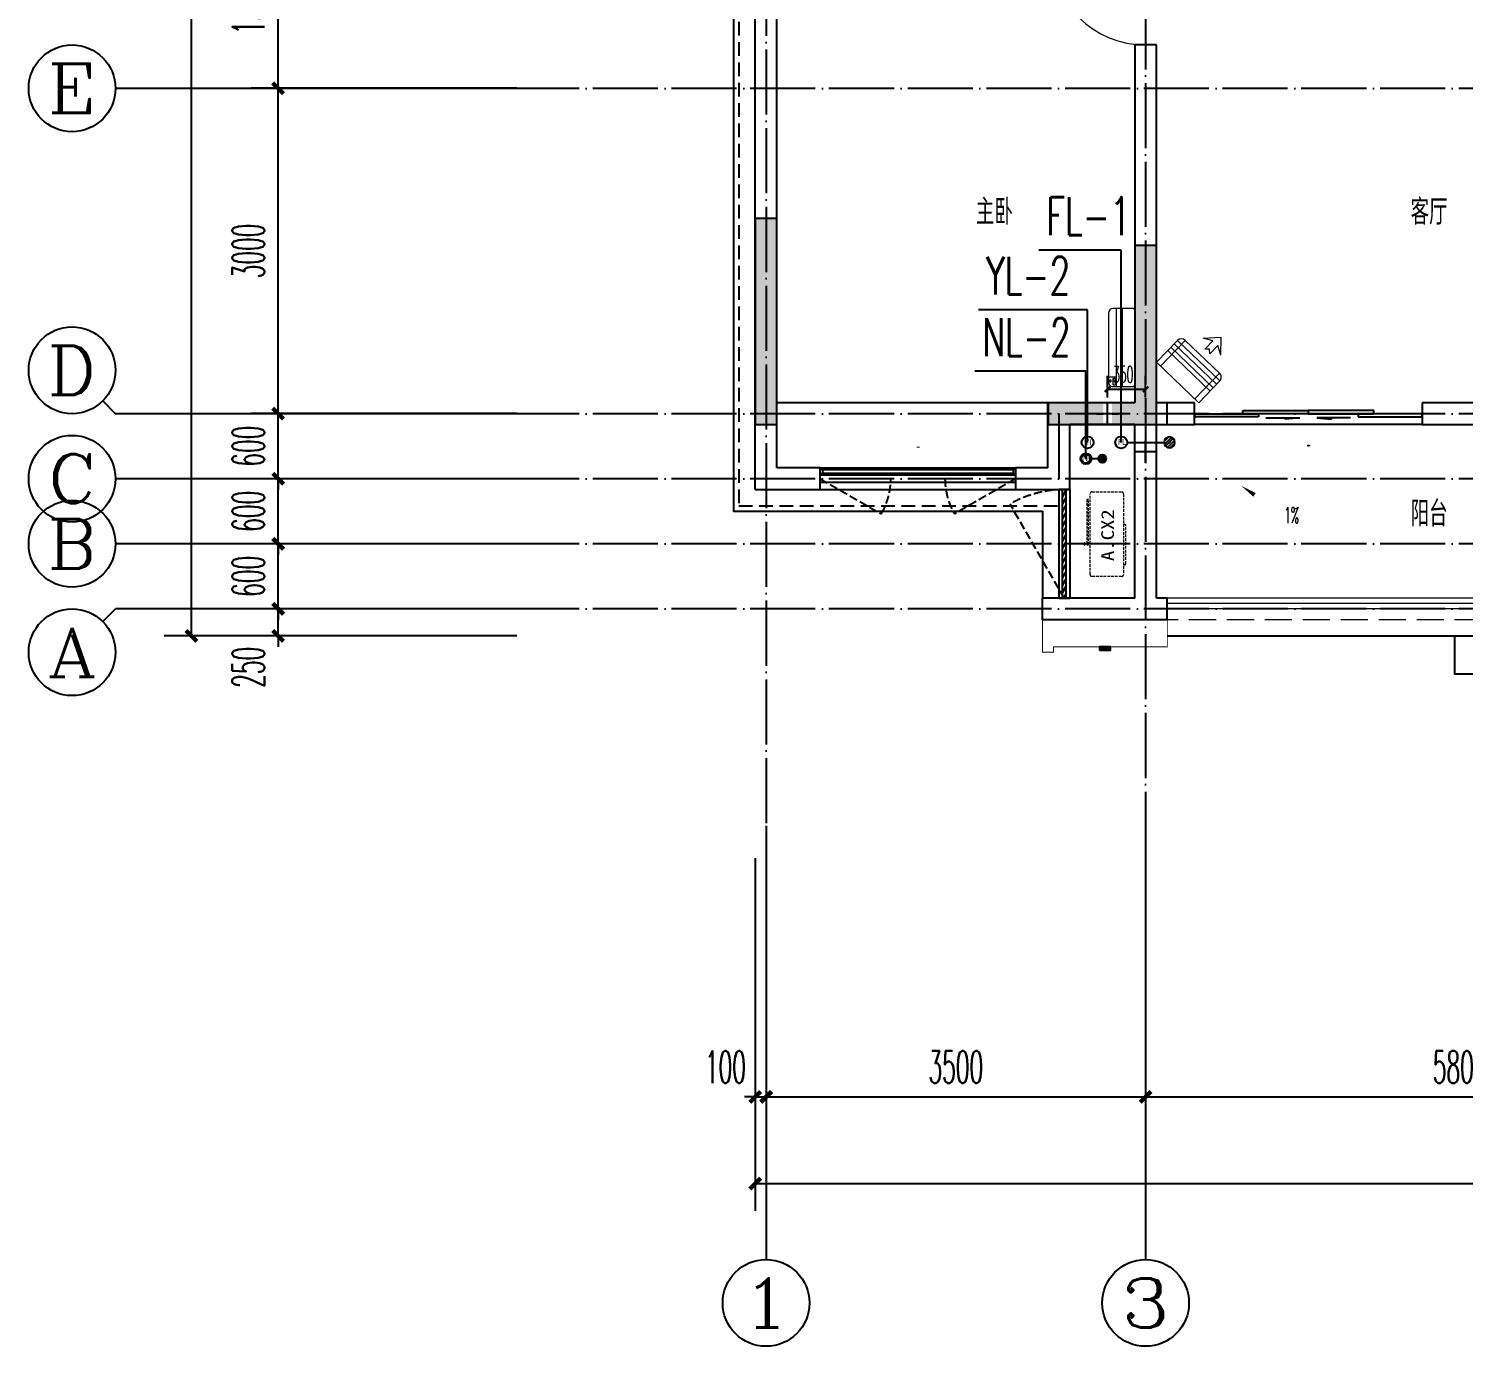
# Model space of a CAD drawing. Extents: x 27938 to 1507990, y 110129 to 923079.
# Drawn here: x 821117 to 834347, y 588649 to 600799 of the extents above; entities that cross this region are included whole.
import ezdxf
from ezdxf.enums import TextEntityAlignment as Align

# ---------------------------------------------------------------- set-up
doc = ezdxf.new("R2010")
doc.units = 0
doc.header["$LTSCALE"] = 1000
doc.header["$MEASUREMENT"] = 0
for name, pattern in [('DASH', [0.35, 0.25, -0.1]), ('DOTE', [2.42, 2, -0.2, 0.02, -0.2]), ('HIDDEN', [0.375, 0.25, -0.125])]:
    doc.linetypes.add(name, pattern=pattern)
for name, color, linetype in [('3-栏杆1', 135, 'Continuous'), ('3.5方案汇报，与郭总、侯月琴确定户型_t8$0$2020.03.04 -1安徽标准化洋房户型(UA）_t8_t8$0$看线', 154, 'Continuous'), ('AXIS', 3, 'Continuous'), ('AXIS_TEXT', 7, 'Continuous'), ('COLUMN', 9, 'Continuous'), ('DIM_凝结', 150, 'Continuous'), ('DIM_废水', 31, 'Continuous'), ('DIM_雨水', 4, 'Continuous'), ('DOTE', 1, 'Continuous'), ('EQUIP_地漏', 7, 'Continuous'), ('LVTRY', 6, 'Continuous'), ('PUB_HATCH', 8, 'Continuous'), ('PUB_TEXT', 4, 'Continuous'), ('VPIPE-凝结', 150, 'N'), ('VPIPE-废水', 31, 'Continuous'), ('VPIPE-雨水', 4, 'Y'), ('WALL', 9, 'Continuous'), ('WINDOW', 4, 'Continuous'), ('WINDOW_TEXT', 7, 'Continuous'), ('机电标识类', 1, 'Continuous'), ('看线', 251, 'Continuous'), ('立面', 73, 'Continuous'), ('铝合金', 144, 'Continuous')]:
    doc.layers.add(name, color=color, linetype=linetype)
for name, color, linetype, lineweight in [('平面-排水沟', 86, 'Continuous', 15), ('平面-栏杆', 135, 'Continuous', 15), ('平面-看线', 45, 'Continuous', 15), ('平面-空调室内机', 176, 'Continuous', 9), ('平面-空调预留孔', 173, 'Continuous', 15), ('空调', 76, 'Continuous', 13)]:
    doc.layers.add(name, color=color, linetype=linetype, lineweight=lineweight)
doc.styles.add('_TCH_AXIS', font='COMPLEX', dxfattribs={"bigfont": 'GBCBIG'})
doc.styles.add('_TCH_DIM', font='SIMPLEX.shx', dxfattribs={"width": 0.7, "bigfont": 'GBCBIG.shx'})
doc.styles.add('_TCH_DIM_T3', font='SIMPLEX.shx', dxfattribs={"width": 0.494118, "bigfont": 'GBCBIG.shx'})
doc.styles.add('_TCH_WINDOW', font='SIMPLEX.shx', dxfattribs={"width": 0.7, "height": 3.5, "bigfont": 'GBCBIG.shx'})
doc.styles.add('_TWT_SERIAL', font='SIMPLEX', dxfattribs={"width": 0.8, "height": 3.5, "bigfont": 'HZTXT'})
doc.styles.add('COMPLEX', font='COMPLEX')
doc.styles.get("Standard").update_dxf_attribs({"font": 'gbenor.shx', "bigfont": 'gbcbig.shx'})
doc.styles.add('黑体', font='simhei.ttf')
doc.linetypes.add('N', pattern='A,3,-0.2,["N",Standard,S=0.25,R=0,X=-0.1,Y=-0.115],-0.2', length=3.4)
doc.linetypes.add('Y', pattern='A,3,-0.2,["Y",Standard,S=0.25,R=0,X=-0.1,Y=-0.115],-0.2', length=3.4)
doc.dimstyles.new('_TCH_ARCH&&100', dxfattribs={"dimtxt": 297.5, "dimasz": 100, "dimexe": 250, "dimexo": 300, "dimgap": 126.25, "dimtad": 1, "dimdec": 0, "dimzin": 0, "dimdsep": 46, "dimtxsty": '_TCH_DIM_T3', "dimblk": 'ARCHTICK', "dimcen": 0.09, "dimclrt": 4, "dimazin": 2, "dimtfac": 1, "dimtdec": 0, "dimtix": 1, "dimtmove": 2, "dimatfit": 3, "dimfxl": 100, "dimtolj": 1, "dimtzin": 0, "dimarcsym": 0})
doc.dimstyles.new('_TCH_ARCH&&50', dxfattribs={"dimtxt": 148.75, "dimasz": 50, "dimexe": 125, "dimexo": 150, "dimgap": 63.125, "dimtad": 1, "dimdec": 0, "dimzin": 0, "dimdsep": 46, "dimtxsty": '_TCH_DIM_T3', "dimblk": 'ARCHTICK', "dimcen": 0.09, "dimclrt": 4, "dimazin": 2, "dimtfac": 1, "dimtdec": 0, "dimtix": 1, "dimtmove": 2, "dimatfit": 3, "dimfxl": 100, "dimtolj": 1, "dimtzin": 0, "dimarcsym": 0})

# ---------------------------------------------------------------- blocks, each defined once
blk = doc.blocks.new('GFDGFSDFGD')
at = {"layer": 'PUB_HATCH'}
for points in [[(420517, 367424), (420517, 365524), (420717, 365524), (420717, 367424)], [(423217, 365524), (424217, 365524), (424217, 367174), (424017, 367174), (424017, 365724), (423217, 365724)]]:
    blk.add_hatch(color=0, dxfattribs=at).paths.add_polyline_path(points)
at = {"layer": 'COLUMN', "color": 0}
for p, q in [((420517, 367424), (420517, 365524)), ((420717, 367424), (420517, 367424)), ((420717, 365524), (420717, 367424)), ((424217, 367174), (424017, 367174)), ((424017, 367174), (424017, 365724)), ((424217, 365524), (424217, 367174)), ((424017, 365724), (423217, 365724)), ((423217, 365724), (423217, 365524)), ((420517, 365524), (420717, 365524)), ((423217, 365524), (424217, 365524))]:
    blk.add_line(p, q, dxfattribs=at)
blk = doc.blocks.new('dongkong')
blk.add_wipeout([(-603756, 210771), (-603756, 210571), (-603836, 210571), (-603836, 210771)])
at = {"layer": '机电标识类', "color": 250, "linetype": 'DASH', "ltscale": 400}
for p, q in [((-603796, 210771), (-603796, 210571)), ((-603896, 210671), (-603696, 210671))]:
    blk.add_line(p, q, dxfattribs=at)
at = {"layer": '空调', "color": 6, "linetype": 'DASH', "const_width": 2}
blk.add_lwpolyline([(-603756, 210771), (-603756, 210571), (-603836, 210571), (-603836, 210771)], close=True, dxfattribs=at)
blk = doc.blocks.new('A$C001338C2')
for p, q in [((0, 249), (0, 22)), ((845, 304), (55, 304)), ((109, 215), (109, 304)), ((900, 22), (900, 249)), ((22, 0), (878, 0))]:
    blk.add_line(p, q)
at = {"lineweight": 5}
for p, q in [((900, 215), (0, 215)), ((900, 143), (0, 143))]:
    blk.add_line(p, q, dxfattribs=at)
for points in [[(89, 226), (22, 226, -0.414214), (17, 232), (17, 243, -0.414214), (22, 249), (89, 249, -0.414214), (95, 243), (95, 232, -0.414214)], [(73, 275), (57, 275, -0.414214), (51, 281), (51, 283, -0.414214), (57, 289), (73, 289, -0.414214), (79, 283), (79, 281, -0.414214)]]:
    blk.add_lwpolyline(points, format="xyb", close=True)
for centre, radius, start, end in [((55, 249), 55, 90, 180), ((845, 249), 55, 360, 90), ((22, 22), 22, 180, 270), ((878, 22), 22, 270, 360)]:
    blk.add_arc(centre, radius, start, end)
blk = doc.blocks.new('$lvtry$00000171')
at = {"color": 0}
for p, q in [((-74, 11), (-11, 74)), ((-70, -27), (27, 70)), ((-53, -53), (53, 53)), ((-27, -70), (70, 27)), ((11, -74), (74, -11))]:
    blk.add_line(p, q, dxfattribs=at)
blk.add_circle((0, 0), 75, dxfattribs=at)
blk.add_point((0, 0), dxfattribs=at)
blk = doc.blocks.new('$TwtSys$00000141')
at = {"color": 1}
for p, q in [((-47, 4), (-5, 46)), ((-47, 4), (-5, 46)), ((-44, -18), (18, 44)), ((-44, -18), (18, 44)), ((-33, -33), (33, 33)), ((-33, -33), (33, 33)), ((-16, -44), (44, 16)), ((-16, -44), (44, 16)), ((6, -46), (46, -6)), ((6, -46), (46, -6))]:
    blk.add_line(p, q, dxfattribs=at)
blk.add_circle((0, 0), 47, dxfattribs=at)
blk.add_circle((0, 0), 47, dxfattribs=at)
blk = doc.blocks.new('ferre')
at = {"layer": '平面-空调预留孔', "linetype": 'DASH', "ltscale": 0.1}
for p, q in [((93393, 115403), (93393, 115393)), ((93403, 115383), (93756, 115383)), ((93766, 115393), (93766, 115403))]:
    blk.add_line(p, q, dxfattribs=at)
blk.add_lwpolyline([(94046, 115403), (93306, 115403, -0.414214), (93286, 115423), (93286, 115693, -0.414214), (93306, 115713), (94046, 115713, -0.414214), (94066, 115693), (94066, 115423, -0.414214)], format="xyb", close=True, dxfattribs=at)
blk.add_lwpolyline([(93997, 115743), (93577, 115743), (93577, 115727), (93997, 115727)], close=True, dxfattribs=at)
for centre, start, end in [((93403, 115393), 180, 270), ((93756, 115393), 270, 0)]:
    blk.add_arc(centre, 10, start, end, dxfattribs=at)
at = {"layer": '平面-空调预留孔', "color": 251, "linetype": 'DASH', "ltscale": 0.1, "true_color": 0x636466, "style": '黑体', "width": 1.2}
blk.add_text('A.CX2', height=117, dxfattribs=at).set_placement((93428, 115492))
blk = doc.blocks.new('fergve')
at = {"layer": '平面-空调预留孔', "linetype": 'DASH', "ltscale": 0.1}
blk.add_blockref('ferre', (25670, -60416), dxfattribs=at)
blk = doc.blocks.new('dasdasf1sa2f31as32f')
for p, q in [((-116, 586), (43, 640)), ((-23, 586), (-116, 586)), ((-23, 586), (-73, 493)), ((32, 555), (-18, 463)), ((83, 477), (32, 555)), ((83, 477), (43, 640)), ((-473, 260), (-339, 504)), ((-270, 524), (-428, 237)), ((93, 169), (-381, 428)), ((115, 208), (-359, 468)), ((135, 245), (-339, 505)), ((-270, 524), (114, 314)), ((-31, 504), (-73, 493)), ((-18, 463), (-31, 504)), ((72, 132), (-401, 392)), ((114, 314), (-44, 26)), ((0, 0), (-473, 260)), ((134, 244), (0, 0))]:
    blk.add_line(p, q)
for centre, start, end in [((-294, 479), 61.2593, 151.2593), ((89, 269), 331.2593, 61.2593)]:
    blk.add_arc(centre, 51.3, start, end)
blk = doc.blocks.new('GDGDRGDGDRGDR')
at = {"layer": '平面-空调室内机', "ltscale": 0.3, "rotation": 90}
blk.add_blockref('dongkong', (634787, 1046278), dxfattribs=at)
at = {"layer": '平面-空调预留孔'}
for name, p, rotation in [('dasdasf1sa2f31as32f', (424607, 442932), 344.9999999966897), ('fergve', (478901, 322375), 90)]:
    blk.add_blockref(name, p, dxfattribs=dict(at, rotation=rotation))
at = {"layer": '平面-空调室内机', "ltscale": 0.3, "rotation": 180}
blk.add_blockref('dongkong', (-179479, 653503), dxfattribs=at)
blk = doc.blocks.new('_ArchTick')
at = {"color": 0, "linetype": 'ByBlock', "const_width": 0.4}
blk.add_lwpolyline([(-0.5, -0.5), (0.5, 0.5)], dxfattribs=at)
blk = doc.blocks.new('*D831')
at = {"layer": 'AXIS', "color": 0, "lineweight": -2}
for p, q in [((823417, 595449), (823417, 595549)), ((825617, 595449), (823167, 595449)), ((823417, 595199), (823417, 595449)), ((825617, 595199), (823167, 595199)), ((823417, 595199), (823417, 595099))]:
    blk.add_line(p, q, dxfattribs=at)
at = {"layer": 'Defpoints', "color": 0}
for p in [(823417, 595449), (825917, 595449), (825917, 595199)]:
    blk.add_point(p, dxfattribs=at)
at = {"layer": 'AXIS', "color": 0, "lineweight": -2, "xscale": 100, "yscale": 100, "zscale": 100}
for p, rotation in [((823417, 595449), 270), ((823417, 595199), 90)]:
    blk.add_blockref('_ArchTick', p, dxfattribs=dict(at, rotation=rotation))
at = {"layer": 'AXIS', "color": 4, "insert": (823142, 594910), "char_height": 297.5, "attachment_point": 5, "rotation": 90, "style": '_TCH_DIM_T3'}
blk.add_mtext('\\A1;250', dxfattribs=at)
blk = doc.blocks.new('*D832')
at = {"layer": 'AXIS', "color": 0, "lineweight": -2}
for p, q in [((823417, 596049), (823417, 596149)), ((825617, 596049), (823167, 596049)), ((823417, 595449), (823417, 596049)), ((825617, 595449), (823167, 595449)), ((823417, 595449), (823417, 595349))]:
    blk.add_line(p, q, dxfattribs=at)
at = {"layer": 'Defpoints', "color": 0}
for p in [(823417, 596049), (825917, 596049), (825917, 595449)]:
    blk.add_point(p, dxfattribs=at)
at = {"layer": 'AXIS', "color": 0, "lineweight": -2, "xscale": 100, "yscale": 100, "zscale": 100}
for p, rotation in [((823417, 596049), 270), ((823417, 595449), 90)]:
    blk.add_blockref('_ArchTick', p, dxfattribs=dict(at, rotation=rotation))
at = {"layer": 'AXIS', "color": 4, "insert": (823142, 595749), "char_height": 297.5, "attachment_point": 5, "rotation": 90, "style": '_TCH_DIM_T3'}
blk.add_mtext('\\A1;600', dxfattribs=at)
blk = doc.blocks.new('*D833')
at = {"layer": 'AXIS', "color": 0, "lineweight": -2}
for p, q in [((823417, 596649), (823417, 596749)), ((825617, 596649), (823167, 596649)), ((823417, 596049), (823417, 596649)), ((825617, 596049), (823167, 596049)), ((823417, 596049), (823417, 595949))]:
    blk.add_line(p, q, dxfattribs=at)
at = {"layer": 'Defpoints', "color": 0}
for p in [(823417, 596649), (825917, 596649), (825917, 596049)]:
    blk.add_point(p, dxfattribs=at)
at = {"layer": 'AXIS', "color": 0, "lineweight": -2, "xscale": 100, "yscale": 100, "zscale": 100}
for p, rotation in [((823417, 596649), 270), ((823417, 596049), 90)]:
    blk.add_blockref('_ArchTick', p, dxfattribs=dict(at, rotation=rotation))
at = {"layer": 'AXIS', "color": 4, "insert": (823142, 596349), "char_height": 297.5, "attachment_point": 5, "rotation": 90, "style": '_TCH_DIM_T3'}
blk.add_mtext('\\A1;600', dxfattribs=at)
blk = doc.blocks.new('*D834')
at = {"layer": 'AXIS', "color": 0, "lineweight": -2}
for p, q in [((823417, 597249), (823417, 597349)), ((825617, 597249), (823167, 597249)), ((823417, 596649), (823417, 597249)), ((825617, 596649), (823167, 596649)), ((823417, 596649), (823417, 596549))]:
    blk.add_line(p, q, dxfattribs=at)
at = {"layer": 'Defpoints', "color": 0}
for p in [(823417, 597249), (825917, 597249), (825917, 596649)]:
    blk.add_point(p, dxfattribs=at)
at = {"layer": 'AXIS', "color": 0, "lineweight": -2, "xscale": 100, "yscale": 100, "zscale": 100}
for p, rotation in [((823417, 597249), 270), ((823417, 596649), 90)]:
    blk.add_blockref('_ArchTick', p, dxfattribs=dict(at, rotation=rotation))
at = {"layer": 'AXIS', "color": 4, "insert": (823142, 596949), "char_height": 297.5, "attachment_point": 5, "rotation": 90, "style": '_TCH_DIM_T3'}
blk.add_mtext('\\A1;600', dxfattribs=at)
blk = doc.blocks.new('*D835')
at = {"layer": 'AXIS', "color": 0, "lineweight": -2}
for p, q in [((825617, 600249), (823167, 600249)), ((823417, 597249), (823417, 600249)), ((825617, 597249), (823167, 597249))]:
    blk.add_line(p, q, dxfattribs=at)
at = {"layer": 'Defpoints', "color": 0}
for p in [(823417, 600249), (825917, 600249), (825917, 597249)]:
    blk.add_point(p, dxfattribs=at)
at = {"layer": 'AXIS', "color": 0, "lineweight": -2, "xscale": 100, "yscale": 100, "zscale": 100}
for p, rotation in [((823417, 600249), 90), ((823417, 597249), 270)]:
    blk.add_blockref('_ArchTick', p, dxfattribs=dict(at, rotation=rotation))
at = {"layer": 'AXIS', "color": 4, "insert": (823142, 598749), "char_height": 297.5, "attachment_point": 5, "rotation": 90, "style": '_TCH_DIM_T3'}
blk.add_mtext('\\A1;3000', dxfattribs=at)
blk = doc.blocks.new('*D836')
at = {"layer": 'AXIS', "color": 0, "lineweight": -2}
for p, q in [((825617, 601749), (823167, 601749)), ((823417, 600249), (823417, 601749)), ((825617, 600249), (823167, 600249))]:
    blk.add_line(p, q, dxfattribs=at)
at = {"layer": 'Defpoints', "color": 0}
for p in [(823417, 601749), (825917, 601749), (825917, 600249)]:
    blk.add_point(p, dxfattribs=at)
at = {"layer": 'AXIS', "color": 0, "lineweight": -2, "xscale": 100, "yscale": 100, "zscale": 100}
for p, rotation in [((823417, 601749), 90), ((823417, 600249), 270)]:
    blk.add_blockref('_ArchTick', p, dxfattribs=dict(at, rotation=rotation))
at = {"layer": 'AXIS', "color": 4, "insert": (823142, 600999), "char_height": 297.5, "attachment_point": 5, "rotation": 90, "style": '_TCH_DIM_T3'}
blk.add_mtext('\\A1;1500', dxfattribs=at)
blk = doc.blocks.new('*D846')
at = {"layer": 'AXIS', "color": 0, "lineweight": -2}
for p, q in [((825617, 611249), (822367, 611249)), ((822617, 595199), (822617, 611249)), ((825617, 595199), (822367, 595199))]:
    blk.add_line(p, q, dxfattribs=at)
at = {"layer": 'Defpoints', "color": 0}
for p in [(822617, 611249), (825917, 611249), (825917, 595199)]:
    blk.add_point(p, dxfattribs=at)
at = {"layer": 'AXIS', "color": 0, "lineweight": -2, "xscale": 100, "yscale": 100, "zscale": 100}
for p, rotation in [((822617, 611249), 90), ((822617, 595199), 270)]:
    blk.add_blockref('_ArchTick', p, dxfattribs=dict(at, rotation=rotation))
at = {"layer": 'AXIS', "color": 4, "insert": (822342, 603224), "char_height": 297.5, "attachment_point": 5, "rotation": 90, "style": '_TCH_DIM_T3'}
blk.add_mtext('\\A1;16050', dxfattribs=at)
blk = doc.blocks.new('*D850')
at = {"layer": 'Defpoints', "color": 0}
for p in [(831417, 597474), (831066, 597249), (831417, 597249)]:
    blk.add_point(p, dxfattribs=at)
at = {"layer": '平面-空调预留孔', "color": 0, "lineweight": -2}
for p, q in [((831066, 597399), (831066, 597599)), ((831066, 597474), (831417, 597474)), ((831417, 597399), (831417, 597599))]:
    blk.add_line(p, q, dxfattribs=at)
at = {"layer": '平面-空调预留孔', "color": 0, "lineweight": -2, "xscale": 50, "yscale": 50, "zscale": 50, "rotation": 180}
blk.add_blockref('_ArchTick', (831066, 597474), dxfattribs=at)
at = {"layer": '平面-空调预留孔', "color": 0, "lineweight": -2, "xscale": 50, "yscale": 50, "zscale": 50}
blk.add_blockref('_ArchTick', (831417, 597474), dxfattribs=at)
at = {"layer": '平面-空调预留孔', "color": 4, "insert": (831210, 597611), "char_height": 148.8, "attachment_point": 5, "style": '_TCH_DIM_T3'}
blk.add_mtext('\\A1;350', dxfattribs=at)
blk = doc.blocks.new('*D883')
at = {"layer": 'AXIS', "color": 0, "lineweight": -2}
for p, q in [((827817, 593149), (827817, 590699)), ((827917, 593149), (827917, 590699)), ((827817, 590949), (827717, 590949)), ((827817, 590949), (827917, 590949)), ((827917, 590949), (828017, 590949))]:
    blk.add_line(p, q, dxfattribs=at)
at = {"layer": 'Defpoints', "color": 0}
for p in [(827817, 593449), (827917, 593449), (827917, 590949)]:
    blk.add_point(p, dxfattribs=at)
at = {"layer": 'AXIS', "color": 0, "lineweight": -2, "xscale": 100, "yscale": 100, "zscale": 100}
blk.add_blockref('_ArchTick', (827817, 590949), dxfattribs=at)
at = {"layer": 'AXIS', "color": 0, "lineweight": -2, "xscale": 100, "yscale": 100, "zscale": 100, "rotation": 180}
blk.add_blockref('_ArchTick', (827917, 590949), dxfattribs=at)
at = {"layer": 'AXIS', "color": 4, "insert": (827542, 591224), "char_height": 297.5, "attachment_point": 5, "style": '_TCH_DIM_T3'}
blk.add_mtext('\\A1;100', dxfattribs=at)
blk = doc.blocks.new('*D884')
at = {"layer": 'AXIS', "color": 0, "lineweight": -2}
for p, q in [((827917, 593149), (827917, 590699)), ((831417, 593149), (831417, 590699)), ((827917, 590949), (831417, 590949))]:
    blk.add_line(p, q, dxfattribs=at)
at = {"layer": 'Defpoints', "color": 0}
for p in [(827917, 593449), (831417, 593449), (831417, 590949)]:
    blk.add_point(p, dxfattribs=at)
at = {"layer": 'AXIS', "color": 0, "lineweight": -2, "xscale": 100, "yscale": 100, "zscale": 100, "rotation": 180}
blk.add_blockref('_ArchTick', (827917, 590949), dxfattribs=at)
at = {"layer": 'AXIS', "color": 0, "lineweight": -2, "xscale": 100, "yscale": 100, "zscale": 100}
blk.add_blockref('_ArchTick', (831417, 590949), dxfattribs=at)
at = {"layer": 'AXIS', "color": 4, "insert": (829667, 591224), "char_height": 297.5, "attachment_point": 5, "style": '_TCH_DIM_T3'}
blk.add_mtext('\\A1;3500', dxfattribs=at)
blk = doc.blocks.new('*D885')
at = {"layer": 'AXIS', "color": 0, "lineweight": -2}
for p, q in [((831417, 593149), (831417, 590699)), ((837217, 593149), (837217, 590699)), ((831417, 590949), (837217, 590949))]:
    blk.add_line(p, q, dxfattribs=at)
at = {"layer": 'Defpoints', "color": 0}
for p in [(831417, 593449), (837217, 593449), (837217, 590949)]:
    blk.add_point(p, dxfattribs=at)
at = {"layer": 'AXIS', "color": 0, "lineweight": -2, "xscale": 100, "yscale": 100, "zscale": 100, "rotation": 180}
blk.add_blockref('_ArchTick', (831417, 590949), dxfattribs=at)
at = {"layer": 'AXIS', "color": 0, "lineweight": -2, "xscale": 100, "yscale": 100, "zscale": 100}
blk.add_blockref('_ArchTick', (837217, 590949), dxfattribs=at)
at = {"layer": 'AXIS', "color": 4, "insert": (834317, 591224), "char_height": 297.5, "attachment_point": 5, "style": '_TCH_DIM_T3'}
blk.add_mtext('\\A1;5800', dxfattribs=at)
blk = doc.blocks.new('*D890')
at = {"layer": 'AXIS', "color": 0, "lineweight": -2}
for p, q in [((827817, 593149), (827817, 589899)), ((878017, 593149), (878017, 589899)), ((827817, 590149), (878017, 590149))]:
    blk.add_line(p, q, dxfattribs=at)
at = {"layer": 'Defpoints', "color": 0}
for p in [(827817, 593449), (878017, 593449), (878017, 590149)]:
    blk.add_point(p, dxfattribs=at)
at = {"layer": 'AXIS', "color": 0, "lineweight": -2, "xscale": 100, "yscale": 100, "zscale": 100, "rotation": 180}
blk.add_blockref('_ArchTick', (827817, 590149), dxfattribs=at)
at = {"layer": 'AXIS', "color": 0, "lineweight": -2, "xscale": 100, "yscale": 100, "zscale": 100}
blk.add_blockref('_ArchTick', (878017, 590149), dxfattribs=at)
at = {"layer": 'AXIS', "color": 4, "insert": (852917, 590424), "char_height": 297.5, "attachment_point": 5, "style": '_TCH_DIM_T3'}
blk.add_mtext('\\A1;50200', dxfattribs=at)
blk = doc.blocks.new('_AXISO')
at = {"color": 0}
blk.add_circle((0, 0), 0.5, dxfattribs=at)
at = {"layer": 'AXIS_TEXT', "color": 0, "style": 'COMPLEX', "width": 1.041667}
blk.add_attdef('A', text='', height=0.56, dxfattribs=at).set_placement((-0.25, -0.28), (0.25, -0.28), align=Align.FIT)
blk = doc.blocks.new('$DorLib2D$00000138')
at = {"color": 0, "linetype": 'Continuous'}
for p, q in [((-0.2875, 0), (-0.2875, 0.1538)), ((-0.2875, 0.1538), (0, 0.1538)), ((0, 0.1538), (0, 0)), ((0.2875, 0.1538), (0, 0.1538)), ((0.2875, 0), (0.2875, 0.1538)), ((-0.5, -0.1399), (-0.5, 0)), ((-0.5, 0), (-0.2188, 0)), ((0, 0), (-0.2875, 0)), ((-0.2188, 0), (-0.2188, -0.1399)), ((0, 0), (0.2875, 0)), ((0.2188, 0), (0.2188, -0.1399)), ((0.5, 0), (0.2188, 0)), ((0.5, 0), (0.5, -0.1946)), ((0.5, -0.1399), (0.5, 0)), ((-0.2188, -0.1399), (-0.5, -0.1399)), ((-0.1857, -0.186), (-0.037, -0.186)), ((-0.037, -0.186), (-0.1019, -0.2583)), ((-0.1019, -0.2583), (-0.1019, -0.186)), ((0.1857, -0.186), (0.037, -0.186)), ((0.037, -0.186), (0.1019, -0.2583)), ((0.1019, -0.2583), (0.1019, -0.186)), ((0.2188, -0.1399), (0.5, -0.1399))]:
    blk.add_line(p, q, dxfattribs=at)
blk = doc.blocks.new('$DorLib2D$00000001')
at = {"color": 0}
for p, q in [((0.45, 0.975), (0.5, 0.975)), ((0.45, 0), (0.45, 0.975)), ((0.5, 0), (0.5, 0.975)), ((0.5, 0), (0.45, 0))]:
    blk.add_line(p, q, dxfattribs=at)
at = {"color": 0, "lineweight": 13}
blk.add_arc((0.475, 0), 0.975, 91.4693, 180, dxfattribs=at)
blk = doc.blocks.new('$WINLIB2D$00000001')
at = {"color": 0}
for points in [[(-0.5, 0.5), (-0.5, -0.5)], [(-0.5, 0.5), (0.5, 0.5)], [(0.5, -0.5), (0.5, 0.5)], [(0.5, 0.1667), (-0.5, 0.1667)], [(0.5, -0.1667), (-0.5, -0.1667)], [(-0.5, -0.5), (0.5, -0.5)]]:
    blk.add_lwpolyline(points, dxfattribs=at)
blk = doc.blocks.new('$WINLIB2D$00000039')
at = {"color": 0}
for points in [[(-0.5, 0.5), (-0.5, -0.5)], [(0.5, 0.5), (-0.5, 0.5)], [(0.5, -0.5), (0.5, 0.5)], [(-0.5, 0.167), (0.5, 0.167)], [(-0.384, -0.167), (-0.448, 0.167)], [(-0.316, -0.167), (-0.38, 0.167)], [(-0.248, -0.167), (-0.312, 0.167)], [(-0.18, -0.167), (-0.244, 0.167)], [(-0.112, -0.167), (-0.176, 0.167)], [(-0.044, -0.167), (-0.108, 0.167)], [(0.024, -0.167), (-0.04, 0.167)], [(0.092, -0.167), (0.028, 0.167)], [(0.16, -0.167), (0.096, 0.167)], [(0.228, -0.167), (0.164, 0.167)], [(0.296, -0.167), (0.232, 0.167)], [(0.364, -0.167), (0.3, 0.167)], [(0.432, -0.167), (0.368, 0.167)], [(0.5, -0.167), (0.436, 0.167)], [(-0.452, -0.167), (-0.5, 0.084)], [(-0.5, -0.167), (0.5, -0.167)], [(0.5, -0.5), (-0.5, -0.5)]]:
    blk.add_lwpolyline(points, dxfattribs=at)

msp = doc.modelspace()

# ---------------------------------------------------------------- hatches: boundary and pattern name
at = {"layer": '立面'}
h = msp.add_hatch(dxfattribs=at)
h.set_pattern_fill('ANSI31', color=8, scale=2)
h.set_pattern_definition([(45, (-57233.731, -200496.6524), (-2.24506403, 2.24506403), [])])
h.paths.add_polyline_path([(830991.6, 595068.8), (831091.6, 595068.8), (831091.6, 595098.8), (830991.6, 595098.8)])

# ---------------------------------------------------------------- linework, layer by layer
at = {"color": 8, "const_width": 8}
msp.add_lwpolyline([(830466.6, 595348.8), (830466.6, 595048.8), (830566.6, 595048.8), (830566.6, 595098.8), (831616.6, 595098.8), (831616.6, 595348.8)], dxfattribs=at)
at = {"layer": '3-栏杆1', "color": 8}
for p, q in [((828436.8, 596731), (828416.6, 596748.8)), ((828416.6, 596748.8), (828436.8, 596731)), ((828416.6, 596681.9), (828436.8, 596701.7)), ((830196.3, 596731), (828436.8, 596731)), ((828436.8, 596731), (828436.8, 596701.7)), ((828436.8, 596701.7), (830196.3, 596701.7)), ((830196.3, 596731), (830216.6, 596748.8)), ((830216.6, 596748.8), (830196.3, 596731)), ((830196.3, 596731), (830196.3, 596701.7)), ((830196.3, 596701.7), (830216.6, 596681.9)), ((830216.6, 596681.9), (830196.3, 596701.7))]:
    msp.add_line(p, q, dxfattribs=at)
at = {"layer": '3.5方案汇报，与郭总、侯月琴确定户型_t8$0$2020.03.04 -1安徽标准化洋房户型(UA）_t8_t8$0$看线', "color": 8, "ltscale": 10}
msp.add_line((830516.6, 597348.8), (828016.6, 597348.8), dxfattribs=at)
at = {"layer": 'AXIS', "color": 8}
for p, q in [((825916.6, 600248.8), (821916.6, 600248.8)), ((821799.4, 597366), (821916.6, 597248.8)), ((825916.6, 597248.8), (821916.6, 597248.8)), ((825916.6, 596648.8), (821916.6, 596648.8)), ((825916.6, 596048.8), (821916.6, 596048.8)), ((821799.4, 595331.7), (821916.6, 595448.8)), ((825916.6, 595448.8), (821916.6, 595448.8)), ((827916.6, 593448.8), (827916.6, 589448.8)), ((831416.6, 593448.8), (831416.6, 589448.8))]:
    msp.add_line(p, q, dxfattribs=at)
at = {"layer": 'DIM_废水'}
msp.add_line((831191.6, 598756.4), (830431.7, 598756.4), dxfattribs=at)
at = {"layer": 'DIM_雨水'}
msp.add_line((830881.6, 598206.4), (829874.7, 598206.4), dxfattribs=at)
at = {"layer": 'DOTE', "color": 169, "linetype": 'DOTE', "ltscale": 0.3}
for p, q in [((827916.6, 612948.8), (827916.6, 593448.8)), ((879916.6, 600248.8), (825916.6, 600248.8)), ((830616.6, 597248.8), (830616.6, 596648.8)), ((879916.6, 595448.8), (825916.6, 595448.8))]:
    msp.add_line(p, q, dxfattribs=at)
at = {"layer": 'VPIPE-凝结', "color": 8, "ltscale": 0.1}
msp.add_line((831246.6, 596983.8), (831586.6, 596983.8), dxfattribs=at)
msp.add_lwpolyline([(830979, 596833.8), (830906.6, 596833.8)], dxfattribs=at)
at = {"layer": 'VPIPE-凝结', "color": 8}
msp.add_circle((830866.6, 596833.8), 40, dxfattribs=at)
at = {"layer": 'VPIPE-废水', "color": 8}
msp.add_circle((831191.6, 596983.8), 55, dxfattribs=at)
at = {"layer": 'VPIPE-雨水', "color": 8}
msp.add_circle((830881.6, 596983.8), 55, dxfattribs=at)
at = {"layer": 'WALL', "color": 8}
for p, q in [((827816.6, 596548.8), (827816.6, 601748.8)), ((828016.6, 596748.8), (828016.6, 601648.8)), ((831516.6, 600648.8), (831316.6, 600648.8)), ((830516.6, 596748.8), (830516.6, 597348.8)), ((830716.6, 596548.8), (830716.6, 597148.8)), ((828416.6, 596748.8), (828016.6, 596748.8)), ((828416.6, 596548.8), (828416.6, 596748.8)), ((830516.6, 596748.8), (830216.6, 596748.8)), ((830216.6, 596748.8), (830216.6, 596548.8)), ((827816.6, 596548.8), (828416.6, 596548.8)), ((830216.6, 596548.8), (830716.6, 596548.8)), ((830466.6, 595348.8), (830466.6, 595548.8)), ((831416.6, 595348.8), (830466.6, 595348.8)), ((831616.6, 595348.8), (831416.6, 595348.8))]:
    msp.add_line(p, q, dxfattribs=at)
at = {"layer": 'WINDOW', "color": 8, "linetype": 'DASH', "ltscale": 0.3}
for points in [[(828416.6, 596648.8), (828979.7, 596324.2, 0.1314846), (829066.6, 596648.8)], [(830216.6, 596648.8), (829653.4, 596324.2, -0.1314846), (829566.6, 596648.8)], [(830666.6, 595548.8), (830166.6, 596414.8, -0.1316525), (830666.6, 596548.8)]]:
    msp.add_lwpolyline(points, format="xyb", dxfattribs=at)
at = {"layer": '平面-栏杆', "color": 8}
for points in [[(836266.6, 595498.8), (831616.6, 595498.8)], [(836266.6, 595448.8), (831616.6, 595448.8)]]:
    msp.add_lwpolyline(points, dxfattribs=at)
at = {"layer": '平面-看线', "color": 8}
msp.add_lwpolyline([(836266.6, 595548.8), (831616.6, 595548.8)], dxfattribs=at)
at = {"layer": '平面-看线', "color": 8, "linetype": 'DASH'}
msp.add_lwpolyline([(836266.6, 595348.8), (831616.6, 595348.8)], dxfattribs=at)
at = {"layer": '看线', "color": 8, "ltscale": 0.5}
for points in [[(830466.6, 596348.8), (830466.6, 595548.8)], [(831616.6, 595198.8), (836266.6, 595198.8)], [(834266.6, 595198.8), (834266.6, 594848.8), (836266.6, 594848.8), (836266.6, 595198.8)]]:
    msp.add_lwpolyline(points, dxfattribs=at)
at = {"layer": '立面', "color": 8}
msp.add_lwpolyline([(830991.6, 595068.8), (831091.6, 595068.8), (831091.6, 595098.8), (830991.6, 595098.8)], close=True, dxfattribs=at)
at = {"layer": '铝合金', "color": 8}
msp.add_lwpolyline([(830991.6, 595068.8), (831091.6, 595068.8), (831091.6, 595098.8), (830991.6, 595098.8)], close=True, dxfattribs=at)

# ---------------------------------------------------------------- block references
at = {"color": 8}
msp.add_blockref('GFDGFSDFGD', (407300, 231625.1), dxfattribs=at)
at = {"layer": 'AXIS', "color": 8}
ref = msp.add_blockref('_AXISO', (821516.6, 600248.8), dxfattribs=dict(at, xscale=800, yscale=800, zscale=800))
ref.add_attrib('A', 'E', dxfattribs={"layer": 'AXIS_TEXT', "color": 8, "ltscale": 0.5, "height": 452.5, "style": '_TCH_AXIS', "width": 1.3125}).set_placement((821290.3, 600022.5), (821742.9, 600022.5), align=Align.FIT)
ref = msp.add_blockref('_AXISO', (821516.6, 597648.8), dxfattribs=dict(at, xscale=800, yscale=800, zscale=800))
ref.add_attrib('A', 'D', dxfattribs={"layer": 'AXIS_TEXT', "color": 8, "ltscale": 0.5, "height": 452.5, "style": '_TCH_AXIS', "width": 1.235294}).set_placement((821290.3, 597422.5), (821742.9, 597422.5), align=Align.FIT)
ref = msp.add_blockref('_AXISO', (821516.6, 596648.8), dxfattribs=dict(at, xscale=800, yscale=800, zscale=800))
ref.add_attrib('A', 'C', dxfattribs={"layer": 'AXIS_TEXT', "color": 8, "ltscale": 0.5, "height": 452.5, "style": '_TCH_AXIS', "width": 1.4}).set_placement((821290.3, 596422.5), (821742.9, 596422.5), align=Align.FIT)
ref = msp.add_blockref('_AXISO', (821516.6, 596048.8), dxfattribs=dict(at, xscale=800, yscale=800, zscale=800))
ref.add_attrib('A', 'B', dxfattribs={"layer": 'AXIS_TEXT', "color": 8, "ltscale": 0.5, "height": 452.5, "style": '_TCH_AXIS', "width": 1.235294}).set_placement((821290.3, 595822.5), (821742.9, 595822.5), align=Align.FIT)
ref = msp.add_blockref('_AXISO', (821516.6, 595048.8), dxfattribs=dict(at, xscale=800, yscale=800, zscale=800))
ref.add_attrib('A', 'A', dxfattribs={"layer": 'AXIS_TEXT', "color": 8, "ltscale": 0.5, "height": 452.5, "style": '_TCH_AXIS', "width": 1.166667}).set_placement((821290.3, 594822.5), (821742.9, 594822.5), align=Align.FIT)
ref = msp.add_blockref('_AXISO', (827916.6, 589048.8), dxfattribs=dict(at, xscale=800, yscale=800, zscale=800))
ref.add_attrib('A', '1', dxfattribs={"layer": 'AXIS_TEXT', "color": 8, "ltscale": 0.5, "height": 452.5, "style": '_TCH_AXIS', "width": 2.333333}).set_placement((827690.3, 588822.5), (828142.9, 588822.5), align=Align.FIT)
ref = msp.add_blockref('_AXISO', (831416.6, 589048.8), dxfattribs=dict(at, xscale=800, yscale=800, zscale=800))
ref.add_attrib('A', '3', dxfattribs={"layer": 'AXIS_TEXT', "color": 8, "ltscale": 0.5, "height": 452.5, "style": '_TCH_AXIS', "width": 1.5}).set_placement((831190.3, 588822.5), (831642.9, 588822.5), align=Align.FIT)
at = {"layer": 'EQUIP_地漏', "color": 8, "xscale": -0.8, "yscale": -0.8, "zscale": 0.8, "rotation": 180}
msp.add_blockref('$TwtSys$00000141', (831016.6, 596833.8), dxfattribs=at)
at = {"layer": 'LVTRY', "color": 8, "xscale": -0.6666666667107825, "yscale": 0.6666666667107825, "rotation": 90.00000000602213}
msp.add_blockref('$lvtry$00000171', (831636.6, 596983.8), dxfattribs=at)
at = {"layer": 'WINDOW', "color": 8}
ref = msp.add_blockref('$DorLib2D$00000001', (831416.6, 601098.8), dxfattribs=dict(at, xscale=900, yscale=900, zscale=900, rotation=90.00000000129845))
ref.add_attrib('A', 'M0922', (831211.6, 601092), dxfattribs={"layer": 'WINDOW_TEXT', "color": 8, "ltscale": 0.5, "height": 5.95, "rotation": 90, "style": '_TCH_WINDOW', "width": 0.494118})
ref = msp.add_blockref('$WINLIB2D$00000001', (829316.6, 596648.8), dxfattribs=dict(at, xscale=1800, yscale=-200, zscale=1800, rotation=4.935878894074151e-09))
ref.add_attrib('A', 'TC1817', (829309.2, 596938.3), dxfattribs={"layer": 'WINDOW_TEXT', "color": 8, "ltscale": 0.5, "height": 5.95, "rotation": 0, "style": '_TCH_WINDOW', "width": 0.494118})
at = {"layer": '平面-空调预留孔', "color": 8, "xscale": 0.800000000046565, "yscale": 0.800000000046565, "zscale": 0.800000000046565, "rotation": 90.00000023343017}
msp.add_blockref('A$C001338C2', (831316.5, 597498.8), dxfattribs=at)

# ---------------------------------------------------------------- texts
at = {"layer": 'DIM_凝结', "color": 7, "style": '_TWT_SERIAL', "width": 0.64}
msp.add_text('NL-2', height=350, dxfattribs=at).set_placement((829910.4, 597780.3))
at = {"layer": 'DIM_废水', "color": 7, "style": '_TWT_SERIAL', "width": 0.64}
msp.add_text('FL-1', height=350, dxfattribs=at).set_placement((830501.7, 598896.4))
at = {"layer": 'DIM_雨水', "color": 7, "style": '_TWT_SERIAL', "width": 0.64}
msp.add_text('YL-2', height=350, dxfattribs=at).set_placement((829944.7, 598346.4))
at = {"layer": 'PUB_TEXT', "color": 8}
for s, p in [('主卧', (829851.8, 598991.3)), ('客厅', (833861.5, 598991.3))]:
    msp.add_text(s, height=236.31, dxfattribs=at).set_placement(p)

# ---------------------------------------------------------------- dimensions: what is measured, and where the dimension line sits
at = {"layer": 'AXIS', "color": 8}
for p1, p2, distance, picture, middle in [((825916.6, 595198.8), (825916.6, 611248.8), 3300, '*D846', (822341.6, 603223.8)), ((825916.6, 600248.8), (825916.6, 601748.8), 2500, '*D836', (823141.6, 600998.8)), ((825916.6, 597248.8), (825916.6, 600248.8), 2500, '*D835', (823141.6, 598748.8)), ((825916.6, 596648.8), (825916.6, 597248.8), 2500, '*D834', (823141.6, 596948.8)), ((825916.6, 596048.8), (825916.6, 596648.8), 2500, '*D833', (823141.6, 596348.8)), ((825916.6, 595448.8), (825916.6, 596048.8), 2500, '*D832', (823141.6, 595748.8)), ((827816.6, 593448.8), (878016.6, 593448.8), -3300, '*D890', (852916.6, 590423.8)), ((827916.6, 593448.8), (831416.6, 593448.8), -2500, '*D884', (829666.6, 591223.8)), ((831416.6, 593448.8), (837216.6, 593448.8), -2500, '*D885', (834316.6, 591223.8))]:
    dim = msp.add_aligned_dim(p1=p1, p2=p2, distance=distance, dimstyle='_TCH_ARCH&&100', dxfattribs=at)
    dim.commit()
    dim.dimension.update_dxf_attribs({"geometry": picture, "text_midpoint": middle})
for base, p1, p2, angle, picture, middle in [((823416.6, 595448.8), (825916.6, 595198.8), (825916.6, 595448.8), 90, '*D831', (823141.6, 594909.8)), ((827916.6, 590948.8), (827816.6, 593448.8), (827916.6, 593448.8), 0, '*D883', (827541.6, 591223.8))]:
    dim = msp.add_linear_dim(base=base, p1=p1, p2=p2, angle=angle, dimstyle='_TCH_ARCH&&100', dxfattribs=at)
    dim.commit()
    dim.dimension.update_dxf_attribs({"geometry": picture, "text_midpoint": middle, "dimtype": 129})

# ---------------------------------------------------------------- next in the draw order: block references
at = {"layer": '平面-空调室内机', "color": 8, "ltscale": 0.3, "xscale": -1, "rotation": 180}
msp.add_blockref('dongkong', (1434862.5, 807919.6), dxfattribs=at)

# ---------------------------------------------------------------- next in the draw order: block references
at = {"layer": '平面-空调室内机', "color": 8, "ltscale": 0.3, "rotation": 180}
msp.add_blockref('dongkong', (227270.4, 807919.6), dxfattribs=at)

# ---------------------------------------------------------------- next in the draw order: linework, layer by layer
at = {"layer": '看线', "color": 8}
msp.add_lwpolyline([(837916.6, 608048.8), (837916.6, 606648.8), (835816.6, 606648.8), (835816.6, 605848.8), (829416.6, 605848.8), (829416.6, 604848.8), (827616.6, 604848.8), (827616.6, 596348.8), (830466.6, 596348.8)], dxfattribs=at)
at = {"layer": '看线', "color": 8, "linetype": 'HIDDEN', "ltscale": 0.5}
msp.add_lwpolyline([(837966.6, 608048.8), (837966.6, 606598.8), (835866.6, 606598.8), (835866.6, 605798.8), (829466.6, 605798.8), (829466.6, 604798.8), (827666.6, 604798.8), (827666.6, 596398.8), (830616.6, 596398.8)], dxfattribs=at)

# ---------------------------------------------------------------- next in the draw order: block references
at = {"color": 8}
msp.add_blockref('GDGDRGDGDRGDR', (407300, 154416.7), dxfattribs=at)

# ---------------------------------------------------------------- next in the draw order: linework, layer by layer
at = {"layer": 'DIM_凝结'}
for p, q in [((830866.6, 597640.3), (829840.4, 597640.3)), ((830866.6, 596833.8), (830866.6, 597640.3))]:
    msp.add_line(p, q, dxfattribs=at)
at = {"layer": 'DIM_废水'}
msp.add_line((831191.6, 596983.8), (831191.6, 598756.4), dxfattribs=at)
at = {"layer": 'DIM_雨水'}
msp.add_line((830881.6, 596983.8), (830881.6, 598206.4), dxfattribs=at)
at = {"layer": 'DOTE', "color": 169, "linetype": 'DOTE', "ltscale": 0.3}
for p, q in [((831416.6, 601748.8), (831416.6, 593448.8)), ((879916.6, 597248.8), (825916.6, 597248.8)), ((879916.6, 596648.8), (825916.6, 596648.8)), ((879916.6, 596048.8), (825916.6, 596048.8))]:
    msp.add_line(p, q, dxfattribs=at)
at = {"layer": 'VPIPE-凝结'}
msp.add_circle((830866.6, 596833.8), 50, dxfattribs=at)
at = {"layer": 'VPIPE-废水'}
msp.add_circle((831191.6, 596983.8), 55, dxfattribs=at)
at = {"layer": 'VPIPE-雨水'}
msp.add_circle((830881.6, 596983.8), 55, dxfattribs=at)
at = {"layer": 'WALL', "color": 8}
for p, q in [((831316.6, 600648.8), (831316.6, 597348.8)), ((831516.6, 597348.8), (831516.6, 600648.8)), ((831316.6, 597348.8), (830516.6, 597348.8)), ((831866.6, 597348.8), (831516.6, 597348.8)), ((831866.6, 597148.8), (831866.6, 597348.8)), ((834766.5, 597348.8), (833966.6, 597348.8)), ((833966.6, 597348.8), (833966.6, 597148.8)), ((831316.6, 597148.8), (830716.6, 597148.8)), ((831316.6, 595548.8), (831316.6, 597148.8)), ((831516.6, 597148.8), (831866.6, 597148.8)), ((831516.6, 595548.8), (831516.6, 597148.8)), ((833966.6, 597148.8), (834766.5, 597148.8)), ((831316.6, 595548.8), (830466.6, 595548.8)), ((831616.6, 595548.8), (831516.6, 595548.8)), ((831616.6, 595348.8), (831616.6, 595548.8))]:
    msp.add_line(p, q, dxfattribs=at)
at = {"layer": 'WINDOW', "color": 8}
msp.add_line((833966.6, 597148.8), (831866.6, 597148.8), dxfattribs=at)
at = {"layer": '平面-排水沟', "color": 8}
msp.add_lwpolyline([(832651.8, 596341.7, 0, 0, 0), (832296.8, 596585.5, 0, 40, 0), (832420.4, 596500.6, 0, 0, 0)], format="xyseb", dxfattribs=at)

# ---------------------------------------------------------------- next in the draw order: block references
at = {"layer": 'WINDOW', "color": 8}
ref = msp.add_blockref('$DorLib2D$00000138', (832916.6, 597248.8), dxfattribs=dict(at, xscale=2100, yscale=-200, zscale=2100, rotation=179.9999999989443))
ref.add_attrib('A', 'TLM2123', (832907.5, 596953.3), dxfattribs={"layer": 'WINDOW_TEXT', "color": 8, "ltscale": 0.5, "height": 5.95, "rotation": 360, "style": '_TCH_WINDOW', "width": 0.494118})
ref = msp.add_blockref('$WINLIB2D$00000039', (830666.6, 596048.8), dxfattribs=dict(at, xscale=-1000, yscale=-100, zscale=-1000, rotation=270))
ref.add_attrib('A', 'BYC1020b', (830856.1, 596038.3), dxfattribs={"layer": 'WINDOW_TEXT', "color": 8, "ltscale": 0.5, "height": 5.95, "rotation": 90, "style": '_TCH_WINDOW', "width": 0.494118})

# ---------------------------------------------------------------- next in the draw order: texts
at = {"layer": 'PUB_TEXT', "color": 8}
for s, height, p in [('YL', 56, (830851.2, 596955.8)), ('FL', 56, (831161.5, 596960)), ('NL', 56, (830838.6, 596805.8)), ('阳台', 236.31, (833861.5, 596208.1))]:
    msp.add_text(s, height=height, dxfattribs=at).set_placement(p)
at = {"layer": '平面-排水沟', "color": 7, "style": '_TCH_DIM', "width": 0.494118}
msp.add_text('1%', height=148.75, dxfattribs=at).set_placement((832693.1, 596239))

# ---------------------------------------------------------------- next in the draw order: dimensions: what is measured, and where the dimension line sits
at = {"layer": '平面-空调预留孔', "color": 8}
dim = msp.add_linear_dim(base=(831416.6, 597473.7), p1=(831066.4, 597248.9), p2=(831416.6, 597248.9), angle=360, dimstyle='_TCH_ARCH&&50', dxfattribs=at)
dim.commit()
dim.dimension.update_dxf_attribs({"geometry": '*D850', "text_midpoint": (831210, 597611.2), "dimtype": 129})

doc.saveas('drawing.dxf')
